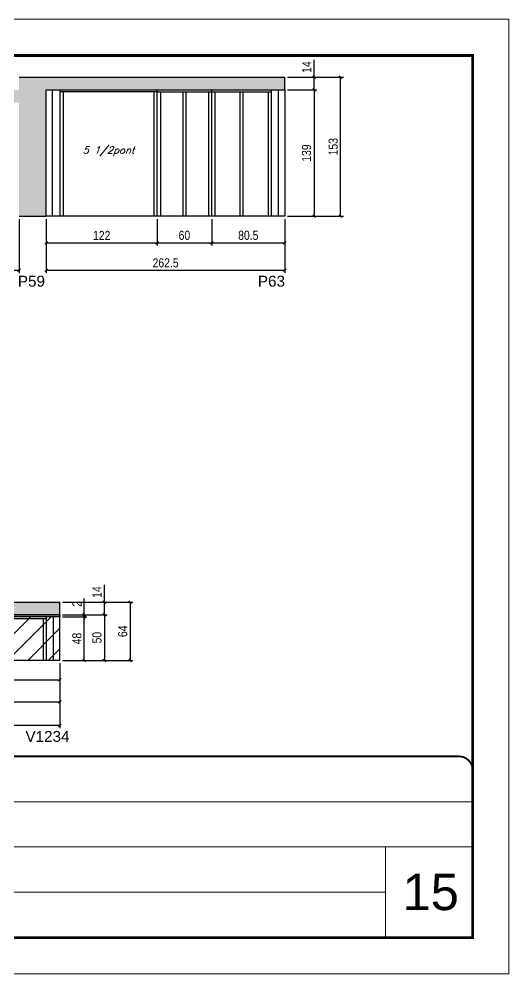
# Model space of a CAD drawing. Extents: x 3309 to 10384, y -2522 to 14608.
# Drawn here: x 7439 to 7978, y 10112 to 11162 of the extents above; entities that cross this region are included whole.
import ezdxf

# ---------------------------------------------------------------- set-up
doc = ezdxf.new("R2010")
doc.units = 0
doc.linetypes.add('CONTINUO', pattern=[0])
doc.linetypes.add('DASHED', pattern=[0.75, 0.5, -0.25])
for name, color, linetype in [('5', 5, 'Continuous'), ('COTA', 241, 'Continuous'), ('Painéis', 200, 'Continuous'), ('SARR_2.2x7', 40, 'Continuous'), ('SARR_3.5x7', 81, 'Continuous'), ('texto', 7, 'Continuous')]:
    doc.layers.add(name, color=color, linetype=linetype)
for name, color, linetype, lineweight in [('CARIMBO', 255, 'Continuous', 9), ('Folhas', 255, 'Continuous', 9), ('Hachura', 251, 'Continuous', 9), ('SARRAFO DE PRESSAO', 251, 'DASHED', 9)]:
    doc.layers.add(name, color=color, linetype=linetype, lineweight=lineweight)
doc.styles.add('ARIAL', font='arial.ttf')
doc.styles.add('COTA TECNICA', font='techl___.ttf', dxfattribs={"height": 10})
doc.styles.add('Romans', font='romans.shx')
doc.styles.get("Standard").update_dxf_attribs({"font": 'arial.ttf'})
doc.dimstyles.new('PAINEL', dxfattribs={"dimtxt": 10, "dimasz": 3, "dimexe": 3, "dimexo": 3, "dimgap": 3, "dimtad": 1, "dimdec": 1, "dimzin": 12, "dimdsep": 46, "dimtxsty": 'COTA TECNICA', "dimblk1": 'OBLIQUE', "dimblk2": 'OBLIQUE', "dimsah": 1, "dimcen": 0.9, "dimclrd": 4, "dimclre": 4, "dimclrt": 240, "dimadec": 1, "dimazin": 3, "dimtfac": 1, "dimtdec": 1, "dimtmove": 0, "dimatfit": 3, "dimfxl": 1, "dimtolj": 1, "dimtzin": 12, "dimarcsym": 0})

# ---------------------------------------------------------------- blocks, each defined once
blk = doc.blocks.new('9999999999')
at = {"color": 30, "linetype": 'CONTINUO'}
for p, q in [((98564.6, 34379.6), (99584, 34379.6)), ((98564.6, 34329.8), (99488, 34329.8)), ((99584, 34329.8), (99488, 34329.8)), ((99488, 34329.8), (99488, 34230.2)), ((98564.6, 34280), (99488, 34280))]:
    blk.add_line(p, q, dxfattribs=at)
at = {"color": 30, "linetype": 'CONTINUO', "const_width": 2}
blk.add_lwpolyline([(99584, 34230.2), (99584, 34414.4, 0.414214), (99569, 34429.4), (98229, 34429.4, 0.414214), (98214, 34414.4), (98214, 34245.2, 0.414214), (98229, 34230.2), (99584, 34230.2)], format="xyb", dxfattribs=at)
at = {"layer": 'Folhas'}
blk.add_lwpolyline([(98139, 34190.2), (99624, 34190.2), (99624, 35240.2), (98139, 35240.2)], close=True, dxfattribs=at)
at = {"layer": 'Folhas', "color": 30, "const_width": 3}
blk.add_lwpolyline([(98214, 34230.2), (99584, 34230.2), (99584, 35200.2), (98214, 35200.2)], close=True, dxfattribs=at)
blk = doc.blocks.new('_Oblique')
at = {"color": 0, "linetype": 'ByBlock', "lineweight": -2}
blk.add_line((-0.5, -0.5), (0.5, 0.5), dxfattribs=at)
blk = doc.blocks.new('*D382')
at = {"layer": 'COTA', "color": 4, "lineweight": -2, "transparency": 16777216}
for p, q in [((7297.8, 10960.3), (7297.8, 10882.9)), ((7438.8, 10942.3), (7438.8, 10882.9)), ((7297.8, 10885.9), (7438.8, 10885.9))]:
    blk.add_line(p, q, dxfattribs=at)
at = {"layer": 'Defpoints', "color": 0, "transparency": 16777216}
for p in [(7297.8, 10963.3), (7438.8, 10945.3), (7438.8, 10885.9)]:
    blk.add_point(p, dxfattribs=at)
at = {"layer": 'COTA', "color": 4, "lineweight": -2, "transparency": 16777216, "xscale": 3, "yscale": 3, "zscale": 3, "rotation": 180}
blk.add_blockref('_Oblique', (7297.8, 10885.9), dxfattribs=at)
at = {"layer": 'COTA', "color": 4, "lineweight": -2, "transparency": 16777216, "xscale": 3, "yscale": 3, "zscale": 3}
blk.add_blockref('_Oblique', (7438.8, 10885.9), dxfattribs=at)
at = {"layer": 'COTA', "color": 240, "transparency": 16777216, "insert": (7368.3, 10894), "char_height": 10, "attachment_point": 5, "style": 'COTA TECNICA'}
blk.add_mtext('\\A1;141', dxfattribs=at)
blk = doc.blocks.new('*D383')
at = {"layer": 'COTA', "color": 4, "lineweight": -2, "transparency": 16777216}
for p, q in [((7468.8, 10942.3), (7468.8, 10882.9)), ((7731.3, 10942.3), (7731.3, 10882.9)), ((7468.8, 10885.9), (7731.3, 10885.9))]:
    blk.add_line(p, q, dxfattribs=at)
at = {"layer": 'Defpoints', "color": 0, "transparency": 16777216}
for p in [(7468.8, 10945.3), (7731.3, 10945.3), (7731.3, 10885.9)]:
    blk.add_point(p, dxfattribs=at)
at = {"layer": 'COTA', "color": 4, "lineweight": -2, "transparency": 16777216, "xscale": 3, "yscale": 3, "zscale": 3, "rotation": 180}
blk.add_blockref('_Oblique', (7468.8, 10885.9), dxfattribs=at)
at = {"layer": 'COTA', "color": 4, "lineweight": -2, "transparency": 16777216, "xscale": 3, "yscale": 3, "zscale": 3}
blk.add_blockref('_Oblique', (7731.3, 10885.9), dxfattribs=at)
at = {"layer": 'COTA', "color": 240, "transparency": 16777216, "insert": (7600.1, 10894), "char_height": 10, "attachment_point": 5, "style": 'COTA TECNICA'}
blk.add_mtext('\\A1;262.5', dxfattribs=at)
blk = doc.blocks.new('*D384')
at = {"layer": 'COTA', "color": 4, "lineweight": -2, "transparency": 16777216}
for p, q in [((7468.8, 10942.3), (7468.8, 10913.2)), ((7590.8, 10942.3), (7590.8, 10913.2)), ((7468.8, 10916.2), (7590.8, 10916.2))]:
    blk.add_line(p, q, dxfattribs=at)
at = {"layer": 'Defpoints', "color": 0, "transparency": 16777216}
for p in [(7468.8, 10945.3), (7590.8, 10945.3), (7590.8, 10916.2)]:
    blk.add_point(p, dxfattribs=at)
at = {"layer": 'COTA', "color": 4, "lineweight": -2, "transparency": 16777216, "xscale": 3, "yscale": 3, "zscale": 3, "rotation": 180}
blk.add_blockref('_Oblique', (7468.8, 10916.2), dxfattribs=at)
at = {"layer": 'COTA', "color": 4, "lineweight": -2, "transparency": 16777216, "xscale": 3, "yscale": 3, "zscale": 3}
blk.add_blockref('_Oblique', (7590.8, 10916.2), dxfattribs=at)
at = {"layer": 'COTA', "color": 240, "transparency": 16777216, "insert": (7529.8, 10924.2), "char_height": 10, "attachment_point": 5, "style": 'COTA TECNICA'}
blk.add_mtext('\\A1;122', dxfattribs=at)
blk = doc.blocks.new('*D385')
at = {"layer": 'COTA', "color": 4, "lineweight": -2, "transparency": 16777216}
for p, q in [((7590.8, 10942.3), (7590.8, 10913.2)), ((7650.8, 10942.3), (7650.8, 10913.2)), ((7590.8, 10916.2), (7650.8, 10916.2))]:
    blk.add_line(p, q, dxfattribs=at)
at = {"layer": 'Defpoints', "color": 0, "transparency": 16777216}
for p in [(7590.8, 10945.3), (7650.8, 10945.3), (7650.8, 10916.2)]:
    blk.add_point(p, dxfattribs=at)
at = {"layer": 'COTA', "color": 4, "lineweight": -2, "transparency": 16777216, "xscale": 3, "yscale": 3, "zscale": 3, "rotation": 180}
blk.add_blockref('_Oblique', (7590.8, 10916.2), dxfattribs=at)
at = {"layer": 'COTA', "color": 4, "lineweight": -2, "transparency": 16777216, "xscale": 3, "yscale": 3, "zscale": 3}
blk.add_blockref('_Oblique', (7650.8, 10916.2), dxfattribs=at)
at = {"layer": 'COTA', "color": 240, "transparency": 16777216, "insert": (7620.8, 10924.3), "char_height": 10, "attachment_point": 5, "style": 'COTA TECNICA'}
blk.add_mtext('\\A1;60', dxfattribs=at)
blk = doc.blocks.new('*D386')
at = {"layer": 'COTA', "color": 4, "lineweight": -2, "transparency": 16777216}
for p, q in [((7734.3, 11084.3), (7766.5, 11084.3)), ((7763.5, 11084.3), (7763.5, 10945.3)), ((7734.3, 10945.3), (7766.5, 10945.3))]:
    blk.add_line(p, q, dxfattribs=at)
at = {"layer": 'Defpoints', "color": 0, "transparency": 16777216}
for p in [(7731.3, 11084.3), (7731.3, 10945.3), (7763.5, 10945.3)]:
    blk.add_point(p, dxfattribs=at)
at = {"layer": 'COTA', "color": 4, "lineweight": -2, "transparency": 16777216, "xscale": 3, "yscale": 3, "zscale": 3}
for p, rotation in [((7763.5, 11084.3), 90), ((7763.5, 10945.3), 270)]:
    blk.add_blockref('_Oblique', p, dxfattribs=dict(at, rotation=rotation))
at = {"layer": 'COTA', "color": 240, "transparency": 16777216, "insert": (7755.2, 11014.8), "char_height": 10, "attachment_point": 5, "rotation": 90, "style": 'COTA TECNICA'}
blk.add_mtext('\\A1;139', dxfattribs=at)
blk = doc.blocks.new('*D387')
at = {"layer": 'COTA', "color": 4, "lineweight": -2, "transparency": 16777216}
for p, q in [((7763.5, 11098.3), (7763.5, 11117.5)), ((7734.3, 11098.3), (7766.5, 11098.3)), ((7763.5, 11084.3), (7763.5, 11098.3)), ((7734.3, 11084.3), (7766.5, 11084.3))]:
    blk.add_line(p, q, dxfattribs=at)
at = {"layer": 'Defpoints', "color": 0, "transparency": 16777216}
for p in [(7731.3, 11098.3), (7763.5, 11098.3), (7731.3, 11084.3)]:
    blk.add_point(p, dxfattribs=at)
at = {"layer": 'COTA', "color": 4, "lineweight": -2, "transparency": 16777216, "xscale": 3, "yscale": 3, "zscale": 3}
for p, rotation in [((7763.5, 11098.3), 90), ((7763.5, 11084.3), 270)]:
    blk.add_blockref('_Oblique', p, dxfattribs=dict(at, rotation=rotation))
at = {"layer": 'COTA', "color": 240, "transparency": 16777216, "insert": (7755.4, 11109.4), "char_height": 10, "attachment_point": 5, "rotation": 90, "style": 'COTA TECNICA'}
blk.add_mtext('\\A1;14', dxfattribs=at)
blk = doc.blocks.new('*D388')
at = {"layer": 'COTA', "color": 4, "lineweight": -2, "transparency": 16777216}
for p, q in [((7734.3, 11098.3), (7795.7, 11098.3)), ((7792.7, 10945.3), (7792.7, 11098.3)), ((7734.3, 10945.3), (7795.7, 10945.3))]:
    blk.add_line(p, q, dxfattribs=at)
at = {"layer": 'Defpoints', "color": 0, "transparency": 16777216}
for p in [(7731.3, 11098.3), (7792.7, 11098.3), (7731.3, 10945.3)]:
    blk.add_point(p, dxfattribs=at)
at = {"layer": 'COTA', "color": 4, "lineweight": -2, "transparency": 16777216, "xscale": 3, "yscale": 3, "zscale": 3}
for p, rotation in [((7792.7, 11098.3), 90), ((7792.7, 10945.3), 270)]:
    blk.add_blockref('_Oblique', p, dxfattribs=dict(at, rotation=rotation))
at = {"layer": 'COTA', "color": 240, "transparency": 16777216, "insert": (7784.5, 11021.8), "char_height": 10, "attachment_point": 5, "rotation": 90, "style": 'COTA TECNICA'}
blk.add_mtext('\\A1;153', dxfattribs=at)
blk = doc.blocks.new('*D412')
at = {"layer": 'COTA', "color": 4, "linetype": 'ByBlock', "lineweight": -2, "transparency": 16777216}
for p, q in [((6687.8, 10453.9), (6687.8, 10382.3)), ((7483.8, 10453.9), (7483.8, 10382.3)), ((7483.8, 10385.3), (6687.8, 10385.3))]:
    blk.add_line(p, q, dxfattribs=at)
at = {"layer": 'Defpoints', "color": 0, "linetype": 'ByBlock', "transparency": 16777216}
for p in [(6687.8, 10456.9), (7483.8, 10456.9), (6687.8, 10385.3)]:
    blk.add_point(p, dxfattribs=at)
at = {"layer": 'COTA', "color": 4, "linetype": 'ByBlock', "lineweight": -2, "transparency": 16777216, "xscale": 3, "yscale": 3, "zscale": 3, "rotation": 180}
blk.add_blockref('_Oblique', (6687.8, 10385.3), dxfattribs=at)
at = {"layer": 'COTA', "color": 4, "linetype": 'ByBlock', "lineweight": -2, "transparency": 16777216, "xscale": 3, "yscale": 3, "zscale": 3}
blk.add_blockref('_Oblique', (7483.8, 10385.3), dxfattribs=at)
at = {"layer": 'COTA', "color": 240, "linetype": 'ByBlock', "transparency": 16777216, "insert": (7085.8, 10393.4), "char_height": 10, "attachment_point": 5, "style": 'COTA TECNICA'}
blk.add_mtext('\\A1;796', dxfattribs=at)
blk = doc.blocks.new('*D414')
at = {"layer": 'COTA', "color": 4, "lineweight": -2, "transparency": 16777216}
for p, q in [((7187.8, 10453.9), (7187.8, 10408.2)), ((7483.8, 10453.9), (7483.8, 10408.2)), ((7187.8, 10411.2), (7483.8, 10411.2))]:
    blk.add_line(p, q, dxfattribs=at)
at = {"layer": 'Defpoints', "color": 0, "transparency": 16777216}
for p in [(7187.8, 10456.9), (7483.8, 10456.9), (7483.8, 10411.2)]:
    blk.add_point(p, dxfattribs=at)
at = {"layer": 'COTA', "color": 4, "lineweight": -2, "transparency": 16777216, "xscale": 3, "yscale": 3, "zscale": 3, "rotation": 180}
blk.add_blockref('_Oblique', (7187.8, 10411.2), dxfattribs=at)
at = {"layer": 'COTA', "color": 4, "lineweight": -2, "transparency": 16777216, "xscale": 3, "yscale": 3, "zscale": 3}
blk.add_blockref('_Oblique', (7483.8, 10411.2), dxfattribs=at)
at = {"layer": 'COTA', "color": 240, "transparency": 16777216, "insert": (7335.8, 10419.4), "char_height": 10, "attachment_point": 5, "style": 'COTA TECNICA'}
blk.add_mtext('\\A1;296', dxfattribs=at)
blk = doc.blocks.new('*D416')
at = {"layer": 'COTA', "color": 4, "lineweight": -2, "transparency": 16777216}
for p, q in [((7239.8, 10453.9), (7239.8, 10432.4)), ((7483.8, 10453.9), (7483.8, 10432.4)), ((7239.8, 10435.4), (7483.8, 10435.4))]:
    blk.add_line(p, q, dxfattribs=at)
at = {"layer": 'Defpoints', "color": 0, "transparency": 16777216}
for p in [(7239.8, 10456.9), (7483.8, 10456.9), (7483.8, 10435.4)]:
    blk.add_point(p, dxfattribs=at)
at = {"layer": 'COTA', "color": 4, "lineweight": -2, "transparency": 16777216, "xscale": 3, "yscale": 3, "zscale": 3, "rotation": 180}
blk.add_blockref('_Oblique', (7239.8, 10435.4), dxfattribs=at)
at = {"layer": 'COTA', "color": 4, "lineweight": -2, "transparency": 16777216, "xscale": 3, "yscale": 3, "zscale": 3}
blk.add_blockref('_Oblique', (7483.8, 10435.4), dxfattribs=at)
at = {"layer": 'COTA', "color": 240, "transparency": 16777216, "insert": (7361.8, 10443.5), "char_height": 10, "attachment_point": 5, "style": 'COTA TECNICA'}
blk.add_mtext('\\A1;244', dxfattribs=at)
blk = doc.blocks.new('*D405')
at = {"layer": 'COTA', "color": 4, "lineweight": -2, "transparency": 16777216}
for p, q in [((7486.8, 10520.9), (7564.1, 10520.9)), ((7561.1, 10520.9), (7561.1, 10456.9)), ((7486.8, 10456.9), (7564.1, 10456.9))]:
    blk.add_line(p, q, dxfattribs=at)
at = {"layer": 'Defpoints', "color": 0, "transparency": 16777216}
for p in [(7483.8, 10520.9, 0), (7483.8, 10456.9, 0), (7561.1, 10456.9)]:
    blk.add_point(p, dxfattribs=at)
at = {"layer": 'COTA', "color": 4, "lineweight": -2, "transparency": 16777216, "xscale": 3, "yscale": 3, "zscale": 3}
for p, rotation in [((7561.1, 10520.9), 90), ((7561.1, 10456.9), 270)]:
    blk.add_blockref('_Oblique', p, dxfattribs=dict(at, rotation=rotation))
at = {"layer": 'COTA', "color": 240, "transparency": 16777216, "insert": (7553, 10488.9), "char_height": 10, "attachment_point": 5, "rotation": 90, "style": 'COTA TECNICA'}
blk.add_mtext('\\A1;64', dxfattribs=at)
blk = doc.blocks.new('*D406')
at = {"layer": 'COTA', "color": 4, "lineweight": -2, "transparency": 16777216}
for p, q in [((7486.8, 10506.9), (7535.7, 10506.9)), ((7532.7, 10506.9), (7532.7, 10456.9)), ((7486.8, 10456.9), (7535.7, 10456.9))]:
    blk.add_line(p, q, dxfattribs=at)
at = {"layer": 'Defpoints', "color": 0, "transparency": 16777216}
for p in [(7483.8, 10506.9, 0), (7483.8, 10456.9, 0), (7532.7, 10456.9)]:
    blk.add_point(p, dxfattribs=at)
at = {"layer": 'COTA', "color": 4, "lineweight": -2, "transparency": 16777216, "xscale": 3, "yscale": 3, "zscale": 3}
for p, rotation in [((7532.7, 10506.9), 90), ((7532.7, 10456.9), 270)]:
    blk.add_blockref('_Oblique', p, dxfattribs=dict(at, rotation=rotation))
at = {"layer": 'COTA', "color": 240, "transparency": 16777216, "insert": (7524.6, 10481.9), "char_height": 10, "attachment_point": 5, "rotation": 90, "style": 'COTA TECNICA'}
blk.add_mtext('\\A1;50', dxfattribs=at)
blk = doc.blocks.new('*D407')
at = {"layer": 'COTA', "color": 4, "lineweight": -2, "transparency": 16777216}
for p, q in [((7532.7, 10520.9), (7532.7, 10540.1)), ((7486.8, 10520.9), (7535.7, 10520.9)), ((7532.7, 10506.9), (7532.7, 10520.9)), ((7486.8, 10506.9), (7535.7, 10506.9))]:
    blk.add_line(p, q, dxfattribs=at)
at = {"layer": 'Defpoints', "color": 0, "transparency": 16777216}
for p in [(7483.8, 10520.9, 0), (7532.7, 10520.9), (7483.8, 10506.9, 0)]:
    blk.add_point(p, dxfattribs=at)
at = {"layer": 'COTA', "color": 4, "lineweight": -2, "transparency": 16777216, "xscale": 3, "yscale": 3, "zscale": 3}
for p, rotation in [((7532.7, 10520.9), 90), ((7532.7, 10506.9), 270)]:
    blk.add_blockref('_Oblique', p, dxfattribs=dict(at, rotation=rotation))
at = {"layer": 'COTA', "color": 240, "transparency": 16777216, "insert": (7524.6, 10532), "char_height": 10, "attachment_point": 5, "rotation": 90, "style": 'COTA TECNICA'}
blk.add_mtext('\\A1;14', dxfattribs=at)
blk = doc.blocks.new('*D408')
at = {"layer": 'COTA', "color": 4, "lineweight": -2, "transparency": 16777216}
for p, q in [((7486.8, 10504.9), (7513.6, 10504.9)), ((7510.6, 10456.9), (7510.6, 10504.9)), ((7486.8, 10456.9), (7513.6, 10456.9))]:
    blk.add_line(p, q, dxfattribs=at)
at = {"layer": 'Defpoints', "color": 0, "transparency": 16777216}
for p in [(7483.8, 10504.9, 0), (7510.6, 10504.9), (7483.8, 10456.9, 0)]:
    blk.add_point(p, dxfattribs=at)
at = {"layer": 'COTA', "color": 4, "lineweight": -2, "transparency": 16777216, "xscale": 3, "yscale": 3, "zscale": 3}
for p, rotation in [((7510.6, 10504.9), 90), ((7510.6, 10456.9), 270)]:
    blk.add_blockref('_Oblique', p, dxfattribs=dict(at, rotation=rotation))
at = {"layer": 'COTA', "color": 240, "transparency": 16777216, "insert": (7502.5, 10480.9), "char_height": 10, "attachment_point": 5, "rotation": 90, "style": 'COTA TECNICA'}
blk.add_mtext('\\A1;48', dxfattribs=at)
blk = doc.blocks.new('*D409')
at = {"layer": 'COTA', "color": 4, "lineweight": -2, "transparency": 16777216}
for p, q in [((7510.6, 10506.9), (7510.6, 10525.1)), ((7486.8, 10506.9), (7513.6, 10506.9)), ((7486.8, 10504.9), (7513.6, 10504.9)), ((7510.6, 10504.9), (7510.6, 10506.9)), ((7510.6, 10504.9), (7510.6, 10501.9))]:
    blk.add_line(p, q, dxfattribs=at)
at = {"layer": 'Defpoints', "color": 0, "transparency": 16777216}
for p in [(7483.8, 10506.9, 0), (7483.8, 10504.9, 0), (7510.6, 10506.9)]:
    blk.add_point(p, dxfattribs=at)
at = {"layer": 'COTA', "color": 4, "lineweight": -2, "transparency": 16777216, "xscale": 3, "yscale": 3, "zscale": 3}
for p, rotation in [((7510.6, 10506.9), 270), ((7510.6, 10504.9), 90)]:
    blk.add_blockref('_Oblique', p, dxfattribs=dict(at, rotation=rotation))
at = {"layer": 'COTA', "color": 240, "transparency": 16777216, "insert": (7502.6, 10519), "char_height": 10, "attachment_point": 5, "rotation": 90, "style": 'COTA TECNICA'}
blk.add_mtext('\\A1;2', dxfattribs=at)
blk = doc.blocks.new('*D1597')
at = {"layer": 'COTA', "color": 4, "lineweight": -2, "transparency": 16777216}
for p, q in [((7650.8, 10942.3), (7650.8, 10913.2)), ((7731.3, 10942.3), (7731.3, 10913.2)), ((7650.8, 10916.2), (7731.3, 10916.2))]:
    blk.add_line(p, q, dxfattribs=at)
at = {"layer": 'Defpoints', "color": 0, "transparency": 16777216}
for p in [(7650.8, 10945.3), (7731.3, 10945.3), (7731.3, 10916.2)]:
    blk.add_point(p, dxfattribs=at)
at = {"layer": 'COTA', "color": 4, "lineweight": -2, "transparency": 16777216, "xscale": 3, "yscale": 3, "zscale": 3, "rotation": 180}
blk.add_blockref('_Oblique', (7650.8, 10916.2), dxfattribs=at)
at = {"layer": 'COTA', "color": 4, "lineweight": -2, "transparency": 16777216, "xscale": 3, "yscale": 3, "zscale": 3}
blk.add_blockref('_Oblique', (7731.3, 10916.2), dxfattribs=at)
at = {"layer": 'COTA', "color": 240, "transparency": 16777216, "insert": (7691.1, 10924.3), "char_height": 10, "attachment_point": 5, "style": 'COTA TECNICA'}
blk.add_mtext('\\A1;80.5', dxfattribs=at)

msp = doc.modelspace()

# ---------------------------------------------------------------- hatches: boundary and pattern name
at = {"layer": 'COTA'}
h = msp.add_hatch(dxfattribs=at)
h.set_pattern_fill('AR-CONC', color=256, scale=0.03)
h.set_pattern_definition([(50, (49.461, 47.469), (5.46554, -0.4781726), [0.5715, -6.2865]), (355, (49.461, 47.469), (-1.0573026, 5.7317054), [0.4572, -5.0292175]), (100.451445, (49.9166, 47.429), (4.4082374, 5.2535326), [0.4857003, -5.3427073]), (46.1842, (49.461, 48.993), (8.1323712, -1.26127), [0.85725, -9.42975]), (96.63556, (50.139, 48.888), (7.122124, 7.4227837), [0.7285507, -8.014068]), (351.18415, (49.461, 48.993), (7.122124, 7.422784), [0.685799, -7.543792]), (21, (50.223, 48.612), (4.5484317, -3.067956), [0.5715, -6.2865]), (326, (50.223, 48.612), (1.8540609, 5.525639), [0.4572, -5.0292]), (71.451445, (50.602, 48.356), (6.4024926, 2.457683), [0.4857003, -5.3426981]), (37.5, (49.4611, 47.4689), (0.0926581, 2.53665117), [0, -4.96824, 0, -5.1054, 0, -5.04825]), (7.5, (49.461, 47.469), (2.0045899, 3.00541724), [0, -2.91084, 0, -4.85394, 0, -1.92405]), (327.5, (47.7619, 47.469), (4.06771786, -0.17186232), [0, -1.905, 0, -5.9436, 0, -7.8867]), (317.5, (47, 47.469), (4.4438754, 0.7627947), [0, -2.4765, 0, -3.94716, 0, -5.6007])])
h.paths.add_polyline_path([(7468.84, 11084.34), (7731.34, 11084.34), (7731.34, 11098.34), (7438.84, 11098.34), (7438.84, 11084.34), (6687.84, 11084.34), (6687.84, 11070.34), (7438.84, 11070.34), (7438.84, 10963.34), (7438.84, 10945.34), (7468.84, 10945.34)])
h = msp.add_hatch(dxfattribs=at)
h.set_pattern_fill('AR-CONC', color=256, scale=0.03)
h.set_pattern_definition([(50, (75.238, -124.059), (5.46554, -0.4781726), [0.5715, -6.2865]), (355, (75.238, -124.059), (-1.0573026, 5.7317054), [0.4572, -5.0292175]), (100.451445, (75.6937, -124.099), (4.4082374, 5.2535326), [0.4857003, -5.3427073]), (46.1842, (75.238, -122.535), (8.1323712, -1.26127), [0.85725, -9.42975]), (96.63556, (75.916, -122.64), (7.122124, 7.4227837), [0.7285507, -8.014068]), (351.18415, (75.238, -122.535), (7.122124, 7.422784), [0.685799, -7.543792]), (21, (76, -122.916), (4.5484317, -3.067956), [0.5715, -6.2865]), (326, (76, -122.916), (1.8540609, 5.525639), [0.4572, -5.0292]), (71.451445, (76.379, -123.1716), (6.4024926, 2.457683), [0.4857003, -5.3426981]), (37.5, (75.2382, -124.059), (0.0926581, 2.53665117), [0, -4.96824, 0, -5.1054, 0, -5.04825]), (7.5, (75.2382, -124.059), (2.0045899, 3.00541724), [0, -2.91084, 0, -4.85394, 0, -1.92405]), (327.5, (73.539, -124.059), (4.06771786, -0.17186232), [0, -1.905, 0, -5.9436, 0, -7.8867]), (317.5, (72.777, -124.059), (4.4438754, 0.7627947), [0, -2.4765, 0, -3.94716, 0, -5.6007])])
h.paths.add_polyline_path([(7483.84, 10506.94), (7483.84, 10520.94), (6687.84, 10520.94), (6687.84, 10506.94), (6943.84, 10506.94)])
at = {"layer": 'Hachura'}
h = msp.add_hatch(dxfattribs=at)
h.set_pattern_fill('ANSI31', color=256, scale=5)
h.paths.add_polyline_path([(6856.84, 10825.27), (6687.84, 10825.27), (6687.84, 10777.27), (6856.84, 10777.27)])
h.paths.add_polyline_path([(7100.84, 10825.27), (6856.84, 10825.27), (6856.84, 10777.27), (7100.84, 10777.27)])
h.paths.add_polyline_path([(7344.84, 10825.27), (7100.84, 10825.27), (7100.84, 10777.27), (7344.84, 10777.27)])
h.paths.add_polyline_path([(7348.84, 10680.02), (7175.84, 10680.02), (7175.84, 10630.02), (7348.84, 10630.02)])
h.paths.add_polyline_path([(7175.84, 10680.02), (6931.84, 10680.02), (6931.84, 10630.02), (7175.84, 10630.02)])
h.paths.add_polyline_path([(6931.84, 10680.02), (6687.84, 10680.02), (6687.84, 10630.02), (6931.84, 10630.02)])
h.paths.add_polyline_path([(6809.84, 10506.94), (6687.84, 10506.94), (6687.84, 10456.94), (6809.84, 10456.94)])
h.paths.add_polyline_path([(6943.84, 10506.94), (6809.84, 10506.94), (6809.84, 10456.94), (6943.84, 10456.94)])
h.paths.add_polyline_path([(7187.84, 10504.94), (6943.84, 10504.94), (6943.84, 10456.94), (7187.84, 10456.94)])
h.paths.add_polyline_path([(7239.84, 10504.94), (7187.84, 10504.94), (7187.84, 10456.94), (7239.84, 10456.94)])
h.paths.add_polyline_path([(7483.84, 10504.94), (7239.84, 10504.94), (7239.84, 10456.94), (7483.84, 10456.94)])

# ---------------------------------------------------------------- linework, layer by layer
at = {"layer": 'COTA'}
for p, q in [((7438.84, 11098.34), (7731.34, 11098.34)), ((7731.34, 11084.34), (7731.34, 11098.34)), ((7438.84, 10945.34), (7468.84, 10945.34)), ((6687.84, 10520.94), (7483.84, 10520.94)), ((7483.84, 10506.94), (7483.84, 10520.94))]:
    msp.add_line(p, q, dxfattribs=at)
at = {"layer": 'Painéis', "linetype": 'ByBlock'}
for p, q in [((7468.84, 10945.34), (7468.84, 11084.34)), ((7468.84, 11084.34), (7731.34, 11084.34)), ((7590.84, 10945.34), (7590.84, 11084.34)), ((7650.84, 10945.34), (7650.84, 11084.34)), ((7731.34, 11084.34), (7731.34, 10945.34)), ((7731.34, 10945.34), (7468.84, 10945.34)), ((7483.84, 10506.94), (6943.84, 10506.94)), ((7483.84, 10456.94), (7483.84, 10506.94)), ((7483.84, 10456.94), (6943.84, 10456.94))]:
    msp.add_line(p, q, dxfattribs=at)
msp.add_lwpolyline([(7483.84, 10504.94), (6943.84, 10504.94), (6943.84, 10506.94), (7483.84, 10506.94)], close=True, dxfattribs=at)
at = {"layer": 'SARR_2.2x7', "linetype": 'Continuous'}
for p, q in [((7475.84, 10945.34), (7475.84, 11084.34)), ((7590.84, 11082.14), (7483.84, 11082.14)), ((7590.84, 11082.14), (7650.84, 11082.14)), ((7650.84, 11082.14), (7716.34, 11082.14)), ((7724.34, 10945.34), (7724.34, 11084.34)), ((7468.84, 10502.74), (7187.84, 10502.74)), ((7476.84, 10456.94), (7476.84, 10504.94))]:
    msp.add_line(p, q, dxfattribs=at)
at = {"layer": 'SARR_3.5x7'}
for p, q in [((7483.84, 11084.34), (7483.84, 10945.34)), ((7487.34, 11082.14), (7487.34, 10945.34)), ((7587.34, 11082.14), (7587.34, 10945.34)), ((7594.34, 11082.14), (7594.34, 10945.34)), ((7619.08, 11082.14), (7619.08, 10945.34)), ((7622.58, 10945.34), (7622.58, 11082.14)), ((7647.34, 11082.14), (7647.34, 10945.34)), ((7654.34, 11082.14), (7654.34, 10945.34)), ((7681.83, 11082.14), (7681.83, 10945.34)), ((7685.33, 10945.34), (7685.33, 11082.14)), ((7712.84, 11082.14), (7712.84, 10945.34)), ((7716.34, 11084.34), (7716.34, 10945.34)), ((7465.34, 10502.74), (7465.34, 10456.94)), ((7468.84, 10504.94), (7468.84, 10456.94))]:
    msp.add_line(p, q, dxfattribs=at)

# ---------------------------------------------------------------- block references
at = {"layer": 'SARRAFO DE PRESSAO', "color": 6, "linetype": 'ByBlock'}
msp.add_blockref('9999999999', (-91646.11, -24078.07), dxfattribs=at)

# ---------------------------------------------------------------- texts
at = {"layer": '5', "linetype": 'Continuous'}
for s, p in [('P59', (7437.57, 10867.91)), ('P63', (7701.66, 10867.91)), ('V1234', (7445.92, 10367.28))]:
    msp.add_text(s, height=12, rotation=359.99996, dxfattribs=at).set_placement(p)
at = {"layer": 'CARIMBO', "style": 'ARIAL'}
msp.add_text('15', height=40, dxfattribs=at).set_placement((7860.73, 10182.28))
at = {"layer": 'texto', "color": 2, "insert": (7537.34, 11016.84), "char_height": 8, "attachment_point": 5, "style": 'Romans'}
msp.add_mtext('{\\Q19;\\C256;5 1/2pont}', dxfattribs=at)

# ---------------------------------------------------------------- dimensions: what is measured, and where the dimension line sits
at = {"layer": 'COTA'}
for base, p1, p2, picture, middle in [((7763.5, 11098.34), (7731.34, 11084.34), (7731.34, 11098.34), '*D387', (7755.42, 11109.4)), ((7792.73, 11098.34), (7731.34, 10945.34), (7731.34, 11098.34), '*D388', (7784.51, 11021.84)), ((7763.5, 10945.34), (7731.34, 11084.34), (7731.34, 10945.34), '*D386', (7755.25, 11014.84)), ((7532.72, 10520.94, 0), (7483.84, 10506.94), (7483.84, 10520.94), '*D407', (7524.65, 10532, 0)), ((7510.59, 10506.94, 0), (7483.84, 10504.94), (7483.84, 10506.94), '*D409', (7502.59, 10519, 0)), ((7561.08, 10456.94, 0), (7483.84, 10520.94), (7483.84, 10456.94), '*D405', (7552.98, 10488.94, 0)), ((7532.72, 10456.94, 0), (7483.84, 10506.94), (7483.84, 10456.94), '*D406', (7524.61, 10481.94, 0)), ((7510.59, 10504.94, 0), (7483.84, 10456.94), (7483.84, 10504.94), '*D408', (7502.49, 10480.94, 0))]:
    dim = msp.add_linear_dim(base=base, p1=p1, p2=p2, angle=90, dimstyle='PAINEL', dxfattribs=at)
    dim.commit()
    dim.dimension.update_dxf_attribs({"geometry": picture, "text_midpoint": middle})
for base, p1, p2, picture, middle in [((7438.84, 10885.92), (7297.84, 10963.34), (7438.84, 10945.34), '*D382', (7368.34, 10894)), ((7731.34, 10885.92), (7468.84, 10945.34), (7731.34, 10945.34), '*D383', (7600.09, 10894.03)), ((7590.84, 10916.16), (7468.84, 10945.34), (7590.84, 10945.34), '*D384', (7529.84, 10924.22)), ((7731.34, 10916.16), (7650.84, 10945.34), (7731.34, 10945.34), '*D1597', (7691.09, 10924.29))]:
    dim = msp.add_linear_dim(base=base, p1=p1, p2=p2, dimstyle='PAINEL', dxfattribs=at)
    dim.commit()
    dim.dimension.update_dxf_attribs({"geometry": picture, "text_midpoint": middle})
for base, p1, p2, picture, middle in [((7650.84, 10916.16), (7590.84, 10945.34), (7650.84, 10945.34), '*D385', (7620.84, 10924.27)), ((7483.84, 10411.24), (7187.84, 10456.94), (7483.84, 10456.94), '*D414', (7335.84, 10419.37)), ((7483.84, 10435.41), (7239.84, 10456.94), (7483.84, 10456.94), '*D416', (7361.84, 10443.48))]:
    dim = msp.add_linear_dim(base=base, p1=p1, p2=p2, dimstyle='PAINEL', override={"dimtmove": 1}, dxfattribs=at)
    dim.commit()
    dim.dimension.update_dxf_attribs({"geometry": picture, "text_midpoint": middle})
at = {"layer": 'COTA', "linetype": 'ByBlock'}
dim = msp.add_linear_dim(base=(6687.84, 10385.29), p1=(7483.84, 10456.94), p2=(6687.84, 10456.94), angle=180, dimstyle='PAINEL', dxfattribs=at)
dim.commit()
dim.dimension.update_dxf_attribs({"geometry": '*D412', "text_midpoint": (7085.84, 10393.42)})

doc.saveas('drawing.dxf')
